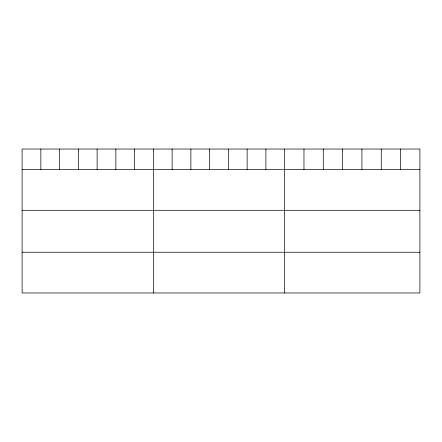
<?xml version="1.0" encoding="UTF-8"?>
<svg xmlns="http://www.w3.org/2000/svg" width="442" height="442" viewBox="0 0 442 442"><rect width="100%" height="100%" fill="white"/><g stroke="black" fill="none" stroke-linecap="round" stroke-linejoin="round"><path stroke-width="0.66" d="M419.9 169.573L419.9 292.963L22.1 292.963L22.1 149.037L419.9 149.037L419.9 169.573L22.1 169.573M22.1 210.293L419.9 210.293M22.1 252.244L419.9 252.244M400.579 149.037L400.579 169.573M381.258 149.037L381.258 169.573M361.937 149.037L361.937 169.573M342.611 149.037L342.611 169.573M323.29 149.037L323.29 169.573M303.969 149.037L303.969 169.573M284.648 149.037L284.648 292.963M265.896 149.037L265.896 169.573M247.139 149.037L247.139 169.573M228.387 149.037L228.387 169.573M209.635 149.037L209.635 169.573M190.883 149.037L190.883 169.573M172.126 149.037L172.126 169.573M153.374 149.037L153.374 292.963M134.622 149.037L134.622 169.573M115.865 149.037L115.865 169.573M97.113 149.037L97.113 169.573M78.361 149.037L78.361 169.573M59.609 149.037L59.609 169.573M40.852 149.037L40.852 169.573"/></g></svg>
